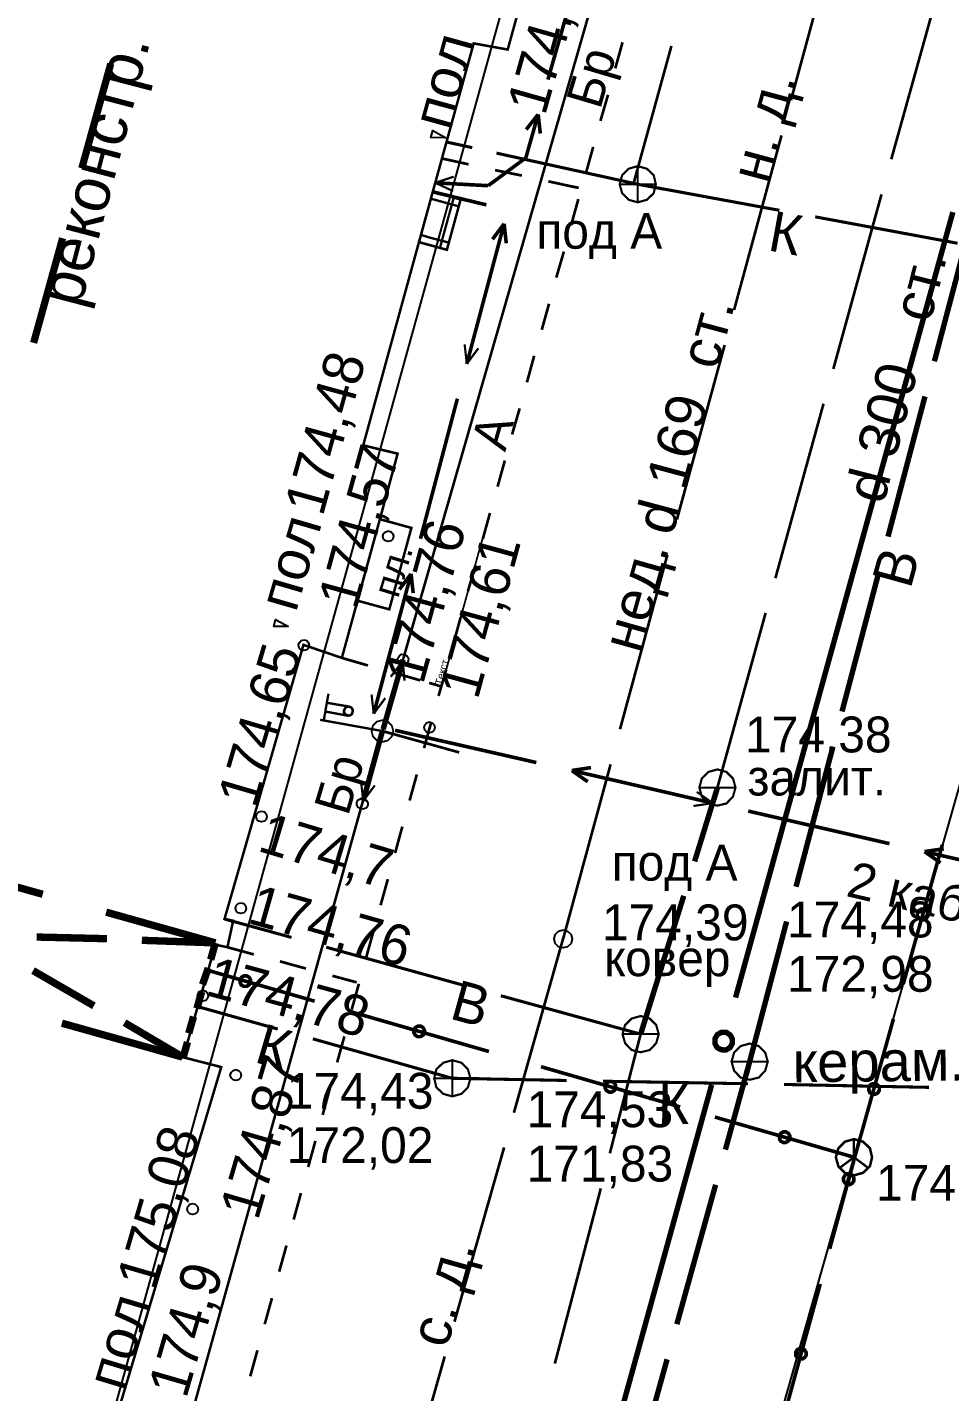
# Model space of a CAD drawing. Extents: x -2634 to -2115, y -2142 to -1393.
# Drawn here: x -2527.41 to -2501.95, y -1916.44 to -1878.77 of the extents above; entities that cross this region are included whole.
import ezdxf

# ---------------------------------------------------------------- set-up
doc = ezdxf.new("R2010")
doc.units = 0
doc.header["$MEASUREMENT"] = 0
for name, color, linetype in [('500_Дополн-Бордюры__п', 7, 'Continuous'), ('500_Дороги-Проезжие_ч', 7, 'Continuous'), ('500_Линии_-Линии_связ', 7, 'Continuous'), ('500_Линии_-ЛЭП_провод', 7, 'Continuous'), ('500_Линии_-Смотровые_', 7, 'Continuous'), ('500_Линии_-Фонари_час', 7, 'Continuous'), ('500_Линии_-Электрокаб', 7, 'Continuous'), ('500_Объект-Опоры', 7, 'Continuous'), ('500_Рельеф-Высотные_о', 7, 'Continuous'), ('500_Строен-Дополнения', 7, 'Continuous'), ('500_Строен-Здания', 7, 'Continuous'), ('500_Трубоп-Водопровод', 7, 'Continuous'), ('500_Трубоп-Газопровод', 7, 'Continuous'), ('500_Трубоп-Канализаци', 7, 'Continuous'), ('500_Трубоп-Смотровые_', 7, 'Continuous'), ('500_Улицы-Улицы_и_их', 7, 'Continuous'), ('Красные_ли-Красные_ли', 7, 'Continuous'), ('Красные_ли-Линии_регу', 7, 'Continuous'), ('Красные_ли-Оси_улиц_к', 7, 'Continuous')]:
    doc.layers.add(name, color=color, linetype=linetype)
doc.styles.add('TARIAL', font='Arial')

# ---------------------------------------------------------------- blocks, each defined once
blk = doc.blocks.new('block_114')
at = {"layer": '500_Строен-Дополнения', "color": 0, "const_width": 0.065}
for points in [[(0, 7.5), (1, 7.5)], [(0, 7.5), (0.63, 6.4)], [(0, 6.4), (0, 7.5)], [(1.58, 7.5), (2.58, 7.5)], [(3.06, 7.5), (4.1, 7.5)], [(3.53, 6.4), (4.1, 7.5)], [(4.1, 6.4), (4.1, 7.5)], [(0.93, 5.9), (1.53, 4.8)], [(2.68, 4.8), (3.28, 5.9)], [(0, 5.85), (0.01, 4.75)], [(4.1, 4.75), (4.1, 5.85)], [(0, 3.2), (0, 4.3)], [(1.78, 4.3), (2.08, 3.75)], [(2.08, 3.75), (2.38, 4.3)], [(4.1, 3.2), (4.1, 4.3)], [(1.78, 3.2), (2.08, 3.75)], [(2.08, 3.75), (2.38, 3.2)], [(0.01, 1.55), (0.01, 2.65)], [(0.88, 1.6), (1.48, 2.7)], [(2.63, 2.7), (3.23, 1.6)], [(4.1, 1.55), (4.1, 2.65)], [(0, 0), (0.58, 1.1)], [(3.53, 1.1), (4.1, 0)], [(0, 0), (0, 1)], [(4.1, 0), (4.1, 1)], [(0.01, 0), (1.11, 0)], [(1.61, 0), (2.61, 0)], [(3.11, 0), (4.1, 0)]]:
    blk.add_lwpolyline(points, dxfattribs=at)
at = {"layer": '500_Строен-Дополнения', "color": 0}
blk.add_lwpolyline([(-3.85, 3.66), (-3.85, 3.66)], dxfattribs=at)

msp = doc.modelspace()

# ---------------------------------------------------------------- linework, layer by layer
at = {"layer": '500_Дополн-Бордюры__п', "color": 1, "const_width": 0.075}
for points in [[(-2510.98, -1879.18), (-2511.18, -1879.9)], [(-2511.38, -1880.63), (-2511.59, -1881.35)], [(-2511.79, -1882.07), (-2511.99, -1882.79)], [(-2515.96, -1882.39), (-2515.23, -1882.55)], [(-2514.5, -1882.71), (-2513.76, -1882.86)], [(-2513.03, -1883.02), (-2512.3, -1883.18)], [(-2512.19, -1883.2), (-2512.53, -1883.13)], [(-2512.2, -1883.51), (-2512.4, -1884.23)], [(-2512.6, -1884.96), (-2512.81, -1885.68)], [(-2513.01, -1886.4), (-2513.21, -1887.12)], [(-2513.42, -1887.84), (-2513.62, -1888.57)], [(-2513.82, -1889.29), (-2514.03, -1890.01)], [(-2514.23, -1890.73), (-2514.43, -1891.45)], [(-2514.64, -1892.18), (-2514.84, -1892.9)], [(-2515.04, -1893.62), (-2515.25, -1894.34)], [(-2515.45, -1895.06), (-2515.65, -1895.79)], [(-2518.73, -1896.18), (-2518.01, -1896.39)], [(-2517.29, -1896.59), (-2516.57, -1896.8)], [(-2515.85, -1896.51), (-2516.06, -1897.23)], [(-2515.98, -1896.97), (-2516.32, -1896.87)], [(-2516.3, -1898.09), (-2516.46, -1898.67)], [(-2516.26, -1897.95), (-2516.3, -1898.09)], [(-2516.66, -1899.4), (-2516.86, -1900.12)], [(-2517.06, -1900.84), (-2517.26, -1901.57)], [(-2517.46, -1902.29), (-2517.66, -1903.01)], [(-2517.86, -1903.74), (-2518.06, -1904.46)], [(-2521.89, -1904.17), (-2521.16, -1904.37)], [(-2520.44, -1904.56), (-2519.72, -1904.76)], [(-2518.99, -1904.96), (-2518.32, -1905.14)], [(-2518.32, -1905.14), (-2518.66, -1905.05)], [(-2518.26, -1905.18), (-2518.46, -1905.9)], [(-2518.66, -1906.63), (-2518.86, -1907.35)], [(-2519.06, -1908.07), (-2519.26, -1908.8)], [(-2519.46, -1909.52), (-2519.66, -1910.24)], [(-2519.86, -1910.96), (-2520.06, -1911.69)], [(-2520.26, -1912.41), (-2520.46, -1913.13)], [(-2520.66, -1913.86), (-2520.86, -1914.58)], [(-2521.06, -1915.3), (-2521.26, -1916.02)]]:
    msp.add_lwpolyline(points, dxfattribs=at)
at = {"layer": '500_Линии_-Линии_связ', "color": 6}
for points in [[(-2507.41, -1862.77), (-2517.61, -1898.2)], [(-2517.61, -1898.2), (-2525.23, -1925.5)]]:
    msp.add_lwpolyline(points, dxfattribs=at)
at = {"layer": '500_Линии_-Линии_связ', "color": 0}
for points, const_width in [([(-2517.59, -1898.15), (-2517.04, -1896.23)], 0.15), ([(-2517.61, -1898.2), (-2518.14, -1900.13)], 0.15), ([(-2503.23, -1905.19), (-2502.15, -1901.34)], 0.1), ([(-2519.48, -1905.66), (-2522.42, -1904.81)], 0.1), ([(-2522.42, -1904.81), (-2521.7, -1905.02)], 0.1), ([(-2514.67, -1907.05), (-2518.52, -1905.94)], 0.1), ([(-2504.58, -1910.01), (-2503.5, -1906.15)], 0.1), ([(-2509.39, -1908.58), (-2513.23, -1907.47)], 0.1), ([(-2504.59, -1909.97), (-2508.43, -1908.86)], 0.1), ([(-2505.26, -1912.5), (-2504.58, -1910.01)], 0.1), ([(-2504.58, -1910.01), (-2504.77, -1910.73)], 0.1), ([(-2506.58, -1917.33), (-2505.52, -1913.47)], 0.1)]:
    msp.add_lwpolyline(points, dxfattribs=dict(at, const_width=const_width))
for points in [[(-2517.18, -1896.19), (-2517.14, -1896.12), (-2517.08, -1896.08), (-2517, -1896.09), (-2516.93, -1896.13), (-2516.89, -1896.19), (-2516.9, -1896.27), (-2516.94, -1896.34), (-2517, -1896.38), (-2517.08, -1896.37), (-2517.15, -1896.33), (-2517.19, -1896.27)], [(-2518.01, -1900.25), (-2518.05, -1900.32), (-2518.13, -1900.36), (-2518.21, -1900.35), (-2518.28, -1900.31), (-2518.32, -1900.24), (-2518.32, -1900.17), (-2518.28, -1900.1), (-2518.21, -1900.06), (-2518.13, -1900.07), (-2518.06, -1900.11), (-2518.01, -1900.18)]]:
    msp.add_lwpolyline(points, close=True, dxfattribs=at)
at = {"layer": '500_Линии_-Линии_связ', "color": 0, "const_width": 0.1}
for points in [[(-2502.84, -1903.23), (-2502.8, -1903.16), (-2502.73, -1903.12), (-2502.65, -1903.12), (-2502.58, -1903.16), (-2502.55, -1903.23), (-2502.55, -1903.31), (-2502.59, -1903.37), (-2502.65, -1903.41), (-2502.73, -1903.41), (-2502.8, -1903.37), (-2502.84, -1903.3)], [(-2521.44, -1905.25), (-2521.51, -1905.21), (-2521.54, -1905.14), (-2521.54, -1905.06), (-2521.5, -1905), (-2521.43, -1904.96), (-2521.36, -1904.96), (-2521.29, -1905), (-2521.25, -1905.07), (-2521.25, -1905.15), (-2521.29, -1905.21), (-2521.36, -1905.25)], [(-2516.64, -1906.64), (-2516.7, -1906.6), (-2516.74, -1906.53), (-2516.74, -1906.45), (-2516.7, -1906.39), (-2516.63, -1906.35), (-2516.55, -1906.35), (-2516.49, -1906.39), (-2516.45, -1906.46), (-2516.45, -1906.54), (-2516.49, -1906.6), (-2516.56, -1906.64)], [(-2511.35, -1908.17), (-2511.42, -1908.13), (-2511.46, -1908.06), (-2511.46, -1907.98), (-2511.42, -1907.92), (-2511.35, -1907.88), (-2511.27, -1907.88), (-2511.2, -1907.92), (-2511.17, -1907.99), (-2511.17, -1908.07), (-2511.21, -1908.13), (-2511.28, -1908.17)], [(-2504.18, -1908.04), (-2504.14, -1907.97), (-2504.08, -1907.94), (-2504, -1907.94), (-2503.93, -1907.98), (-2503.89, -1908.04), (-2503.89, -1908.12), (-2503.93, -1908.19), (-2504, -1908.23), (-2504.08, -1908.23), (-2504.15, -1908.19), (-2504.18, -1908.12)], [(-2506.55, -1909.56), (-2506.62, -1909.52), (-2506.65, -1909.45), (-2506.65, -1909.37), (-2506.61, -1909.31), (-2506.54, -1909.27), (-2506.47, -1909.27), (-2506.4, -1909.31), (-2506.36, -1909.38), (-2506.36, -1909.46), (-2506.4, -1909.52), (-2506.47, -1909.56)], [(-2504.88, -1910.54), (-2504.84, -1910.47), (-2504.77, -1910.43), (-2504.69, -1910.43), (-2504.63, -1910.47), (-2504.59, -1910.54), (-2504.59, -1910.62), (-2504.63, -1910.68), (-2504.69, -1910.72), (-2504.77, -1910.72), (-2504.84, -1910.68), (-2504.88, -1910.61)], [(-2506.2, -1915.36), (-2506.16, -1915.29), (-2506.09, -1915.25), (-2506.01, -1915.25), (-2505.95, -1915.29), (-2505.91, -1915.36), (-2505.91, -1915.44), (-2505.95, -1915.5), (-2506.01, -1915.54), (-2506.09, -1915.54), (-2506.16, -1915.5), (-2506.2, -1915.44)]]:
    msp.add_lwpolyline(points, close=True, dxfattribs=at)
at = {"layer": '500_Линии_-ЛЭП_провод', "color": 253, "const_width": 0.07}
for points in [[(-2517.61, -1898.2), (-2507.41, -1862.77)], [(-2525.23, -1925.5), (-2517.61, -1898.2)]]:
    msp.add_lwpolyline(points, dxfattribs=at)
at = {"layer": '500_Линии_-ЛЭП_провод', "color": 0}
for points, const_width in [([(-2517.61, -1898.2), (-2517.05, -1896.28)], 0.065), ([(-2517.38, -1896.7), (-2517.05, -1896.28)], 0.065), ([(-2517, -1896.81), (-2517.05, -1896.28)], 0.065), ([(-2517.61, -1898.2), (-2518.14, -1900.13)], 0.06), ([(-2518.2, -1899.59), (-2518.14, -1900.13)], 0.06), ([(-2517.82, -1899.7), (-2518.14, -1900.13)], 0.06)]:
    msp.add_lwpolyline(points, dxfattribs=dict(at, const_width=const_width))
at = {"layer": '500_Линии_-Смотровые_', "color": 0, "const_width": 0.07}
for points in [[(-2504.59, -1909.47), (-2504.34, -1909.54), (-2504.15, -1909.72), (-2504.09, -1909.97), (-2504.15, -1910.22), (-2504.34, -1910.4), (-2504.59, -1910.47), (-2504.84, -1910.4), (-2505.02, -1910.22), (-2505.09, -1909.97), (-2505.02, -1909.72), (-2504.84, -1909.54)], [(-2504.59, -1909.92), (-2504.59, -1909.92), (-2504.59, -1909.92), (-2504.59, -1909.92), (-2504.59, -1909.92), (-2504.59, -1909.92), (-2504.59, -1909.92), (-2504.59, -1909.92), (-2504.59, -1909.92), (-2504.59, -1909.92), (-2504.59, -1909.92), (-2504.59, -1909.92)]]:
    msp.add_lwpolyline(points, close=True, dxfattribs=at)
at = {"layer": '500_Линии_-Смотровые_', "color": 0, "const_width": 0.065}
for points in [[(-2504.59, -1909.47), (-2504.59, -1909.97)], [(-2504.99, -1910.27), (-2504.59, -1909.97)], [(-2504.59, -1909.97), (-2504.19, -1910.27)]]:
    msp.add_lwpolyline(points, dxfattribs=at)
at = {"layer": '500_Линии_-Фонари_час', "color": 0, "const_width": 0.065}
for points in [[(-2519.1, -1897.17), (-2519.23, -1897.91)], [(-2518.5, -1897.53), (-2519.14, -1897.42)], [(-2518.53, -1897.53), (-2518.65, -1897.5)], [(-2518.53, -1897.53), (-2518.65, -1897.5)], [(-2517.61, -1898.2), (-2519.33, -1897.89)], [(-2518.55, -1897.78), (-2519.19, -1897.66)], [(-2518.57, -1897.77), (-2518.69, -1897.75)], [(-2518.6, -1897.77), (-2518.6, -1897.77)]]:
    msp.add_lwpolyline(points, dxfattribs=at)
at = {"layer": '500_Линии_-Фонари_час', "color": 0, "const_width": 0.07}
msp.add_lwpolyline([(-2518.57, -1897.77), (-2518.63, -1897.74), (-2518.67, -1897.69), (-2518.67, -1897.63), (-2518.64, -1897.57), (-2518.59, -1897.53), (-2518.53, -1897.53), (-2518.47, -1897.55), (-2518.43, -1897.61), (-2518.43, -1897.67), (-2518.45, -1897.73), (-2518.51, -1897.77)], close=True, dxfattribs=at)
at = {"layer": '500_Линии_-Электрокаб', "color": 1}
for points, const_width in [([(-2513.04, -1880.21), (-2511.94, -1876.36)], 0.1), ([(-2513.65, -1882.37), (-2513.31, -1881.17)], 0.1), ([(-2513.64, -1881.59), (-2513.31, -1881.17)], 0.1), ([(-2513.25, -1881.7), (-2513.31, -1881.17)], 0.1), ([(-2514.69, -1883.14), (-2513.65, -1882.37)], 0.1), ([(-2516.15, -1883.06), (-2514.69, -1883.14)], 0.1), ([(-2516.15, -1883.06), (-2515.64, -1882.89)], 0.06), ([(-2516.15, -1883.06), (-2515.66, -1883.29)], 0.06), ([(-2514.74, -1883.67), (-2516.22, -1883.31)], 0.1), ([(-2516.22, -1883.31), (-2515.73, -1883.43)], 0.06), ([(-2515.28, -1888.06), (-2514.25, -1884.19)], 0.1), ([(-2514.57, -1884.62), (-2514.25, -1884.19)], 0.1), ([(-2514.19, -1884.73), (-2514.25, -1884.19)], 0.1), ([(-2515.28, -1888.06), (-2515.34, -1887.52)], 0.06), ([(-2515.28, -1888.06), (-2514.96, -1887.63)], 0.06), ([(-2516.56, -1892.89), (-2515.54, -1889.02)], 0.1), ([(-2517.85, -1897.72), (-2516.82, -1893.86)], 0.1), ([(-2517.14, -1894.29), (-2516.82, -1893.86)], 0.1), ([(-2516.76, -1894.39), (-2516.82, -1893.86)], 0.1), ([(-2517.85, -1897.72), (-2517.91, -1897.19)], 0.06), ([(-2517.85, -1897.72), (-2517.53, -1897.29)], 0.06), ([(-2513.36, -1899.07), (-2517.26, -1898.18)], 0.1), ([(-2511.85, -1899.21), (-2512.38, -1899.29)], 0.1), ([(-2508.49, -1900.19), (-2512.38, -1899.29)], 0.1), ([(-2511.94, -1899.6), (-2512.38, -1899.29)], 0.1), ([(-2508.49, -1900.19), (-2509.02, -1900.27)], 0.06), ([(-2508.49, -1900.19), (-2508.93, -1899.88)], 0.06), ([(-2503.61, -1901.31), (-2507.51, -1900.41)], 0.1), ([(-2502.11, -1901.45), (-2502.64, -1901.53)], 0.1), ([(-2498.74, -1902.43), (-2502.64, -1901.53)], 0.1), ([(-2502.2, -1901.84), (-2502.64, -1901.53)], 0.1)]:
    msp.add_lwpolyline(points, dxfattribs=dict(at, const_width=const_width))
at = {"layer": '500_Объект-Опоры', "color": 1, "const_width": 0.05}
msp.add_lwpolyline([(-2517.61, -1897.9), (-2517.46, -1897.94), (-2517.35, -1898.05), (-2517.31, -1898.2), (-2517.35, -1898.35), (-2517.46, -1898.46), (-2517.61, -1898.5), (-2517.76, -1898.46), (-2517.87, -1898.35), (-2517.91, -1898.2), (-2517.87, -1898.05), (-2517.76, -1897.94)], close=True, dxfattribs=at)
at = {"layer": '500_Объект-Опоры', "color": 0, "const_width": 0.075}
msp.add_lwpolyline([(-2517.61, -1898.2), (-2515.49, -1898.79)], dxfattribs=at)
at = {"layer": '500_Рельеф-Высотные_о', "color": 0}
for points in [[(-2515.86, -1881.82), (-2516.27, -1881.81), (-2516.22, -1881.62)], [(-2517.45, -1892.67), (-2517.37, -1892.7), (-2517.32, -1892.75), (-2517.3, -1892.82), (-2517.32, -1892.9), (-2517.37, -1892.95), (-2517.45, -1892.97), (-2517.52, -1892.95), (-2517.58, -1892.9), (-2517.6, -1892.82), (-2517.58, -1892.75), (-2517.52, -1892.7)], [(-2520.2, -1895.31), (-2520.61, -1895.31), (-2520.56, -1895.12)], [(-2519.78, -1895.68), (-2519.7, -1895.7), (-2519.65, -1895.76), (-2519.63, -1895.83), (-2519.65, -1895.91), (-2519.7, -1895.96), (-2519.78, -1895.98), (-2519.85, -1895.96), (-2519.91, -1895.91), (-2519.93, -1895.83), (-2519.91, -1895.76), (-2519.85, -1895.7)], [(-2516.31, -1897.95), (-2516.24, -1897.97), (-2516.18, -1898.03), (-2516.16, -1898.1), (-2516.18, -1898.18), (-2516.24, -1898.23), (-2516.31, -1898.25), (-2516.39, -1898.23), (-2516.44, -1898.18), (-2516.46, -1898.1), (-2516.44, -1898.03), (-2516.39, -1897.97)], [(-2520.95, -1900.41), (-2520.87, -1900.43), (-2520.82, -1900.49), (-2520.8, -1900.56), (-2520.82, -1900.64), (-2520.87, -1900.69), (-2520.95, -1900.71), (-2521.02, -1900.69), (-2521.08, -1900.64), (-2521.1, -1900.56), (-2521.08, -1900.49), (-2521.02, -1900.43)], [(-2521.52, -1902.94), (-2521.44, -1902.96), (-2521.39, -1903.02), (-2521.37, -1903.09), (-2521.39, -1903.17), (-2521.44, -1903.22), (-2521.52, -1903.24), (-2521.59, -1903.22), (-2521.65, -1903.17), (-2521.67, -1903.09), (-2521.65, -1903.02), (-2521.59, -1902.96)], [(-2522.57, -1905.36), (-2522.49, -1905.38), (-2522.44, -1905.44), (-2522.42, -1905.51), (-2522.44, -1905.59), (-2522.49, -1905.64), (-2522.57, -1905.66), (-2522.64, -1905.64), (-2522.7, -1905.59), (-2522.72, -1905.51), (-2522.7, -1905.44), (-2522.64, -1905.38)], [(-2521.66, -1907.55), (-2521.58, -1907.57), (-2521.53, -1907.63), (-2521.51, -1907.7), (-2521.53, -1907.78), (-2521.58, -1907.83), (-2521.66, -1907.85), (-2521.73, -1907.83), (-2521.79, -1907.78), (-2521.81, -1907.7), (-2521.79, -1907.63), (-2521.73, -1907.57)], [(-2522.85, -1911.25), (-2522.78, -1911.27), (-2522.72, -1911.33), (-2522.7, -1911.4), (-2522.72, -1911.48), (-2522.78, -1911.53), (-2522.85, -1911.55), (-2522.93, -1911.53), (-2522.98, -1911.48), (-2523, -1911.4), (-2522.98, -1911.33), (-2522.93, -1911.27)]]:
    msp.add_lwpolyline(points, close=True, dxfattribs=at)
at = {"layer": '500_Рельеф-Высотные_о', "color": 0, "const_width": 0.05}
msp.add_lwpolyline([(-2515.97, -1896.95), (-2514.85, -1892.9)], dxfattribs=at)
at = {"layer": '500_Строен-Дополнения', "color": 0, "const_width": 0.07}
for points in [[(-2516.6, -1884.7), (-2516.22, -1883.31), (-2515.45, -1883.52), (-2515.83, -1884.91), (-2516.34, -1884.77)], [(-2518.3, -1894.6), (-2517.68, -1892.35), (-2516.81, -1892.59), (-2517.42, -1894.84)]]:
    msp.add_lwpolyline(points, close=True, dxfattribs=at)
at = {"layer": '500_Строен-Дополнения', "color": 0, "const_width": 0.065}
for points in [[(-2515.5, -1883.71), (-2516.27, -1883.5)], [(-2516.02, -1884.85), (-2515.64, -1883.47)], [(-2516.54, -1884.5), (-2516.28, -1884.58)], [(-2516.28, -1884.58), (-2515.78, -1884.71)]]:
    msp.add_lwpolyline(points, dxfattribs=at)
at = {"layer": '500_Строен-Здания', "color": 0, "const_width": 0.07}
msp.add_lwpolyline([(-2510.29, -1865.34), (-2514.15, -1879.38), (-2515.09, -1879.21), (-2516.22, -1883.31), (-2518.14, -1890.31), (-2517.19, -1890.54), (-2517.68, -1892.35), (-2518.73, -1896.18), (-2519.79, -1895.82), (-2521.97, -1903.39), (-2521.73, -1903.44), (-2521.89, -1904.17), (-2522.22, -1904.1), (-2523.11, -1907.21), (-2522.06, -1907.48), (-2525.44, -1918.77), (-2525.01, -1918.9), (-2526.51, -1923.89), (-2526.72, -1923.82), (-2527.87, -1927.65)], dxfattribs=at)
at = {"layer": '500_Трубоп-Водопровод', "color": 94}
for points, const_width in [([(-2503.56, -1882.41), (-2502.22, -1877.6)], 0.075), ([(-2505.16, -1888.2), (-2503.83, -1883.38)], 0.075), ([(-2502.37, -1887.99), (-2501.35, -1884.13)], 0.15), ([(-2506.76, -1893.98), (-2505.43, -1889.16)], 0.075), ([(-2503.65, -1892.83), (-2502.63, -1888.96)], 0.15), ([(-2504.92, -1897.66), (-2503.9, -1893.8)], 0.15), ([(-2508.36, -1899.76), (-2507.03, -1894.94)], 0.075), ([(-2506.19, -1902.5), (-2505.17, -1898.63)], 0.15), ([(-2508.99, -1901.8), (-2508.36, -1899.76)], 0.15), ([(-2508.36, -1899.76), (-2508.46, -1900.1)], 0.15), ([(-2510.48, -1906.57), (-2509.29, -1902.75)], 0.15), ([(-2520.12, -1903.9), (-2521.97, -1903.39)], 0.085), ([(-2521.97, -1903.39), (-2521.73, -1903.46)], 0.085), ([(-2507.47, -1907.33), (-2506.45, -1903.46)], 0.15), ([(-2515.3, -1905.24), (-2519.16, -1904.17)], 0.085), ([(-2510.48, -1906.57), (-2514.34, -1905.51)], 0.085), ([(-2511.33, -1909.86), (-2510.48, -1906.57)], 0.075), ([(-2510.48, -1906.57), (-2510.67, -1907.3)], 0.075), ([(-2508.14, -1909.76), (-2507.47, -1907.33)], 0.15), ([(-2507.47, -1907.33), (-2507.56, -1907.67)], 0.15), ([(-2509.48, -1914.58), (-2508.41, -1910.73)], 0.15), ([(-2512.85, -1915.67), (-2511.58, -1910.83)], 0.075), ([(-2510.82, -1919.4), (-2509.75, -1915.55)], 0.15)]:
    msp.add_lwpolyline(points, dxfattribs=dict(at, const_width=const_width))
at = {"layer": '500_Трубоп-Газопровод', "color": 5, "const_width": 0.075}
for points in [[(-2506.33, -1880.78), (-2505.02, -1875.96)], [(-2507.9, -1886.57), (-2506.59, -1881.75)], [(-2509.48, -1892.36), (-2508.16, -1887.54)], [(-2511.05, -1898.15), (-2509.74, -1893.33)], [(-2512.62, -1903.94), (-2511.31, -1899.12)], [(-2512.62, -1903.93), (-2513.98, -1908.74)], [(-2514.25, -1909.7), (-2515.62, -1914.51)], [(-2515.89, -1915.47), (-2517.25, -1920.28)]]:
    msp.add_lwpolyline(points, dxfattribs=at)
at = {"layer": '500_Трубоп-Канализаци', "color": 32, "const_width": 0.075}
msp.add_lwpolyline([(-2510.69, -1883.13), (-2509.63, -1879.28)], dxfattribs=at)
at = {"layer": '500_Трубоп-Канализаци', "color": 34, "const_width": 0.085}
for points in [[(-2515.44, -1882.02), (-2515.86, -1881.93)], [(-2515.86, -1881.93), (-2515.13, -1882.09)], [(-2510.56, -1883.1), (-2514.46, -1882.24)], [(-2506.65, -1883.82), (-2510.56, -1883.1)], [(-2510.56, -1883.1), (-2509.82, -1883.24)], [(-2501.73, -1884.73), (-2505.66, -1884)], [(-2520.5, -1906.43), (-2522.71, -1905.81)], [(-2522.71, -1905.81), (-2521.99, -1906.01)], [(-2515.68, -1907.79), (-2519.53, -1906.7)], [(-2512.52, -1907.85), (-2515.68, -1907.79)], [(-2515.68, -1907.79), (-2514.93, -1907.8)], [(-2507.52, -1907.94), (-2511.52, -1907.87)], [(-2502.52, -1908.04), (-2506.52, -1907.96)]]:
    msp.add_lwpolyline(points, dxfattribs=at)
at = {"layer": '500_Трубоп-Смотровые_', "color": 0, "const_width": 0.06}
for points in [[(-2510.56, -1882.6), (-2510.31, -1882.67), (-2510.12, -1882.85), (-2510.06, -1883.1), (-2510.12, -1883.35), (-2510.31, -1883.53), (-2510.56, -1883.6), (-2510.81, -1883.53), (-2510.99, -1883.35), (-2511.06, -1883.1), (-2510.99, -1882.85), (-2510.81, -1882.67)], [(-2508.36, -1899.26), (-2508.11, -1899.33), (-2507.93, -1899.51), (-2507.86, -1899.76), (-2507.93, -1900.01), (-2508.11, -1900.2), (-2508.36, -1900.26), (-2508.61, -1900.2), (-2508.79, -1900.01), (-2508.86, -1899.76), (-2508.79, -1899.51), (-2508.61, -1899.33)], [(-2510.48, -1906.07), (-2510.23, -1906.14), (-2510.05, -1906.32), (-2509.98, -1906.57), (-2510.05, -1906.82), (-2510.23, -1907.01), (-2510.48, -1907.07), (-2510.73, -1907.01), (-2510.91, -1906.82), (-2510.98, -1906.57), (-2510.91, -1906.32), (-2510.73, -1906.14)], [(-2507.47, -1906.83), (-2507.22, -1906.9), (-2507.04, -1907.08), (-2506.97, -1907.33), (-2507.04, -1907.58), (-2507.22, -1907.77), (-2507.47, -1907.83), (-2507.72, -1907.77), (-2507.9, -1907.58), (-2507.97, -1907.33), (-2507.9, -1907.08), (-2507.72, -1906.9)], [(-2515.68, -1907.29), (-2515.43, -1907.36), (-2515.25, -1907.54), (-2515.18, -1907.79), (-2515.25, -1908.04), (-2515.43, -1908.22), (-2515.68, -1908.29), (-2515.93, -1908.22), (-2516.12, -1908.04), (-2516.18, -1907.79), (-2516.12, -1907.54), (-2515.93, -1907.36)]]:
    msp.add_lwpolyline(points, close=True, dxfattribs=at)
at = {"layer": '500_Трубоп-Смотровые_', "color": 0, "const_width": 0.055}
for points in [[(-2510.56, -1883.6), (-2510.56, -1882.6)], [(-2511.06, -1883.1), (-2510.06, -1883.1)], [(-2508.86, -1899.76), (-2507.86, -1899.76)], [(-2510.98, -1906.57), (-2509.98, -1906.57)], [(-2515.68, -1908.29), (-2515.68, -1907.29)], [(-2507.97, -1907.33), (-2506.97, -1907.33)], [(-2516.18, -1907.79), (-2515.18, -1907.79)]]:
    msp.add_lwpolyline(points, dxfattribs=at)
at = {"layer": '500_Трубоп-Смотровые_', "color": 0}
msp.add_lwpolyline([(-2512.62, -1903.69), (-2512.5, -1903.73), (-2512.4, -1903.82), (-2512.37, -1903.94), (-2512.4, -1904.07), (-2512.5, -1904.16), (-2512.62, -1904.19), (-2512.75, -1904.16), (-2512.84, -1904.07), (-2512.87, -1903.94), (-2512.84, -1903.82), (-2512.75, -1903.73)], close=True, dxfattribs=at)
at = {"layer": '500_Улицы-Улицы_и_их', "color": 255}
msp.add_lwpolyline([(-2542.96, -2044.94), (-2436.73, -1671.22)], dxfattribs=at)
at = {"layer": 'Красные_ли-Красные_ли', "color": 12}
msp.add_line((-2481.16, -1758.39), (-2544.28, -1986.61), dxfattribs=at)
at = {"layer": 'Красные_ли-Линии_регу', "color": 0, "const_width": 0.2}
for points in [[(-2525.91, -1882.66), (-2525.11, -1879.77)], [(-2527.24, -1887.48), (-2526.44, -1884.59)]]:
    msp.add_lwpolyline(points, dxfattribs=at)
at = {"layer": 'Красные_ли-Оси_улиц_к', "color": 12, "const_width": 0.15}
for points in [[(-2507.86, -1905.56), (-2501.86, -1883.87)], [(-2514.52, -1929.65), (-2508.52, -1907.97)]]:
    msp.add_lwpolyline(points, dxfattribs=at)
for points in [[(-2504.86, -1894.72), (-2504.86, -1894.72), (-2504.86, -1894.72), (-2504.86, -1894.72), (-2504.86, -1894.72), (-2504.86, -1894.72), (-2504.86, -1894.72), (-2504.86, -1894.72), (-2504.86, -1894.72), (-2504.86, -1894.72), (-2504.86, -1894.72), (-2504.86, -1894.72)], [(-2508.43, -1906.7), (-2508.36, -1906.58), (-2508.25, -1906.52), (-2508.12, -1906.52), (-2508.01, -1906.59), (-2507.95, -1906.7), (-2507.95, -1906.83), (-2508.01, -1906.94), (-2508.13, -1907.01), (-2508.26, -1907), (-2508.37, -1906.94), (-2508.43, -1906.83)]]:
    msp.add_lwpolyline(points, close=True, dxfattribs=at)

# ---------------------------------------------------------------- block references
at = {"layer": '500_Строен-Дополнения', "xscale": 3.13437, "yscale": -0.43768, "rotation": 164.286475}
msp.add_blockref('block_114', (-2523.11, -1907.21), dxfattribs=at)

# ---------------------------------------------------------------- texts
at = {"layer": '500_Дороги-Проезжие_ч', "color": 0}
for s, rotation, p in [('Бр', 73.52, (-2511.6, -1881.06)), ('А', 73.95, (-2514.22, -1890.51)), ('Бр', 73.42, (-2518.56, -1900.57))]:
    msp.add_text(s, height=0.99, rotation=rotation, dxfattribs=at).set_placement(p)
at = {"layer": '500_Линии_-Смотровые_', "color": 0}
msp.add_text('174,58', height=0.99, dxfattribs=at).set_placement((-2503.98, -1911.17))
at = {"layer": '500_Линии_-Электрокаб', "color": 0, "style": 'TARIAL'}
msp.add_text('2 каб  0,4 кВ', height=0.99, rotation=346.78, dxfattribs=at).set_placement((-2504.84, -1902.75))
at = {"layer": '500_Рельеф-Высотные_о', "color": 214}
for s, rotation, p in [('174,29', 74.28, (-2513.12, -1881.23)), ('174,48', 74.62, (-2519.26, -1892.3)), ('174,57', 74.58, (-2518.33, -1894.88)), ('174,76', 74.66, (-2516.49, -1896.94)), ('174,61', 74.66, (-2514.98, -1897.36)), ('174,65', 73.59, (-2521.11, -1900.36)), ('174,7', 343.26, (-2521.09, -1901.5)), ('174,76', 344.13, (-2521.37, -1903.49)), ('174,78', 344.74, (-2522.54, -1905.48)), ('174,87', 73.74, (-2521.05, -1911.74)), ('175,08', 73.79, (-2523.9, -1913.68)), ('174,9', 73.76, (-2523.03, -1916.66))]:
    msp.add_text(s, height=1.11, rotation=rotation, dxfattribs=at).set_placement(p)
at = {"layer": '500_Рельеф-Высотные_о', "color": 214, "style": 'TARIAL'}
for rotation, p in [(74.63, (-2515.75, -1881.64)), (73.75, (-2520, -1894.95)), (73.32, (-2524.75, -1916.46))]:
    msp.add_text('пол', height=1.11, rotation=rotation, dxfattribs=at).set_placement(p)
at = {"layer": '500_Рельеф-Высотные_о', "color": 0, "style": 'TARIAL'}
msp.add_text('Текст', height=0.2, rotation=74.66, dxfattribs=at).set_placement((-2515.97, -1896.95))
at = {"layer": '500_Строен-Дополнения', "color": 0, "style": 'TARIAL'}
msp.add_text('пл. ', height=0.74, rotation=72.96, dxfattribs=at).set_placement((-2517.18, -1894.56))
at = {"layer": '500_Строен-Здания', "color": 5, "style": 'TARIAL'}
msp.add_text('реконстр.', height=1.23, rotation=75.34, dxfattribs=at).set_placement((-2525.95, -1886.55))
at = {"layer": '500_Трубоп-Водопровод', "color": 94, "style": 'TARIAL'}
msp.add_text('d 300   ст.', height=1.11, rotation=75.65, dxfattribs=at).set_placement((-2503.77, -1891.97))
at = {"layer": '500_Трубоп-Водопровод', "color": 94}
for rotation, p in [(74.55, (-2503.03, -1894.3)), (344.55, (-2515.79, -1906.13))]:
    msp.add_text('В', height=1.11, rotation=rotation, dxfattribs=at).set_placement(p)
at = {"layer": '500_Трубоп-Газопровод', "color": 5, "style": 'TARIAL'}
for s, rotation, p in [('н. д.', 75.01, (-2506.96, -1883.12)), ('d 169  ст.', 74.96, (-2509.6, -1892.84)), ('нед.', 74.3, (-2510.51, -1896.08)), ('с. д.', 74.29, (-2515.83, -1915.28))]:
    msp.add_text(s, height=1.11, rotation=rotation, dxfattribs=at).set_placement(p)
at = {"layer": '500_Трубоп-Канализаци', "color": 14}
for rotation, p in [(349.67, (-2507, -1884.92)), (343.56, (-2521.18, -1907.33)), (359.03, (-2510.01, -1909.04))]:
    msp.add_text('К', height=1.11, rotation=rotation, dxfattribs=at).set_placement(p)
at = {"layer": '500_Трубоп-Канализаци', "color": 14, "style": 'TARIAL'}
msp.add_text('керам.   d 200 ', height=1.11, rotation=0.62, dxfattribs=at).set_placement((-2506.28, -1907.9))
at = {"layer": '500_Трубоп-Смотровые_', "color": 5}
for s, p in [('под А', (-2513.36, -1884.88)), ('174,38', (-2507.6, -1898.79)), ('залит.', (-2507.53, -1899.98)), ('под А', (-2511.28, -1902.33)), ('174,39', (-2511.55, -1903.98)), ('174,48', (-2506.44, -1903.9)), ('ковер', (-2511.49, -1904.97)), ('172,98', (-2506.44, -1905.4)), ('174,43', (-2520.25, -1908.63)), ('174,53', (-2513.63, -1909.14)), ('172,02', (-2520.25, -1910.13)), ('171,83', (-2513.63, -1910.64))]:
    msp.add_text(s, height=0.99, dxfattribs=at).set_placement(p)

doc.saveas('drawing.dxf')
